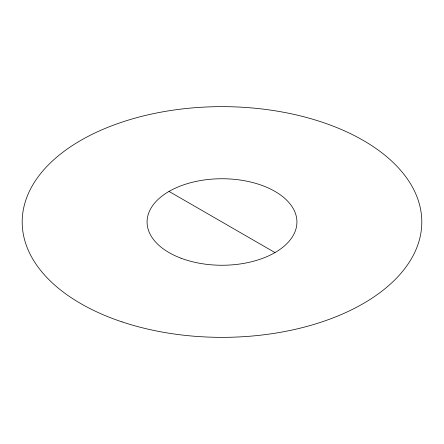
<?xml version="1.0" encoding="UTF-8"?>
<svg xmlns="http://www.w3.org/2000/svg" width="444" height="444" viewBox="0 0 444 444"><rect width="100%" height="100%" fill="white"/><g stroke="black" fill="none" stroke-linecap="round" stroke-linejoin="round"><path stroke-width="0.67" d="M169.02 191.414L274.98 252.586M181.041 258.219A74.925 43.257 0 0 0 296.814 224.37A74.925 43.257 0 0 0 188.145 183.411A74.925 43.257 0 0 0 181.041 258.219M122.1 321.9A199.8 115.351 0 0 0 421.8 222A199.8 115.351 0 0 0 122.1 122.1A199.8 115.351 0 0 0 122.1 321.9"/></g></svg>
